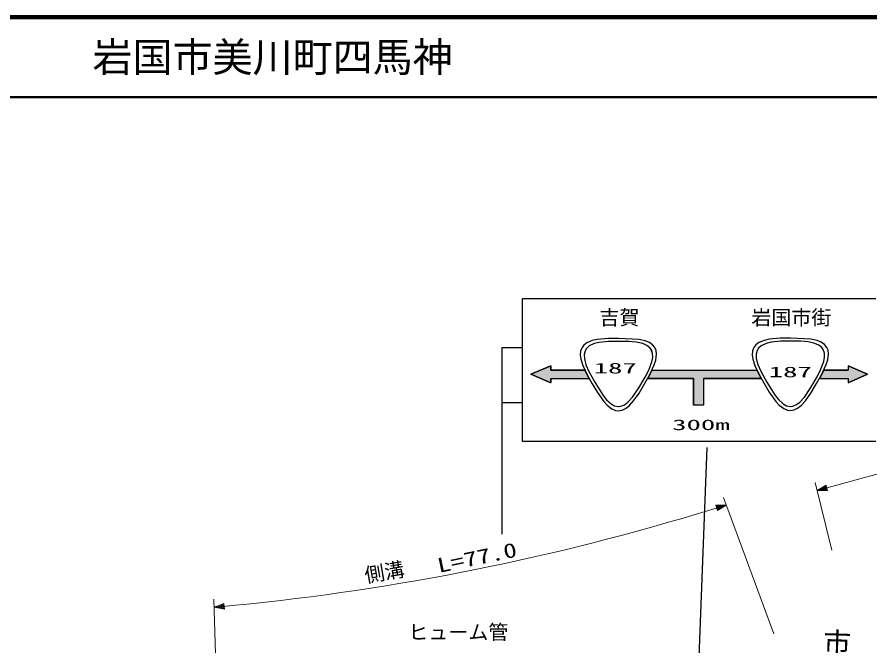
# Model space of a CAD drawing. Units: millimetres, scale not verified. Extents: x 40000 to 680000, y 20000 to 380000.
# Drawn here: x 395596 to 502167, y 301449 to 380000 of the extents above; entities that cross this region are included whole.
import ezdxf
from ezdxf.enums import TextEntityAlignment as Align

# ---------------------------------------------------------------- set-up
doc = ezdxf.new("R2010")
doc.units = ezdxf.units.MM
doc.header["$LTSCALE"] = 1000
for name, color, linetype, lineweight in [('M-BGD', 7, 'Continuous', 25), ('M-STR-HTXT', 7, 'Continuous', 13), ('M-STR-STRC', 7, 'Continuous', 25), ('M-TTL', 2, 'Continuous', 140), ('M-TTL-LINE', 7, 'Continuous', 50)]:
    doc.layers.add(name, color=color, linetype=linetype, lineweight=lineweight)
doc.layers.add('M-TTL-TXT', color=7, linetype='Continuous')
doc.styles.add('@ＭＳ ゴシック', font='')
doc.styles.add('ＭＳ ゴシック', font='')
doc.styles.get('@ＭＳ ゴシック').set_extended_font_data('@MS Gothic')
doc.styles.get('ＭＳ ゴシック').set_extended_font_data('MS Gothic')

msp = doc.modelspace()

# ---------------------------------------------------------------- hatches: boundary and pattern name
at = {"layer": 'M-STR-STRC'}
for points in [[(466540, 335900), (462275, 335900), (462275, 336426), (459779, 335375), (462275, 334324), (462275, 334849), (467084, 334849)], [(488042, 335900), (488588, 334849), (481390, 334849), (481390, 331531), (480129, 331531), (480129, 334849), (474396, 334849), (474939, 335900)], [(496415, 335900), (495869, 334849), (499435, 334849), (499435, 334323), (501855, 335375), (499435, 336426), (499435, 335900)]]:
    msp.add_hatch(color=256, dxfattribs=at).paths.add_polyline_path(points)

# ---------------------------------------------------------------- linework, layer by layer
at = {"layer": 'M-STR-HTXT'}
for p, q in [((495576, 320881), (534313, 331458)), ((497415, 313418), (495337, 321852)), ((495576, 320881), (496690, 321548)), ((496874, 320873), (495576, 320881)), ((495914, 320973), (496668, 321438)), ((496800, 320956), (495914, 320973)), ((496107, 321026), (496646, 321329)), ((496725, 321039), (496107, 321026)), ((496396, 321105), (496624, 321219)), ((496651, 321122), (496396, 321105)), ((496624, 321219), (496651, 321122)), ((496646, 321329), (496725, 321039)), ((496668, 321438), (496800, 320956)), ((496690, 321548), (496874, 320873)), ((490146, 302978), (483867, 319985)), ((480340, 317879), (484213, 319047)), ((482916, 319021), (484213, 319047)), ((483118, 318351), (482916, 319021)), ((482992, 318940), (483878, 318946)), ((483137, 318461), (482992, 318940)), ((483069, 318859), (483687, 318888)), ((483156, 318572), (483069, 318859)), ((484213, 319047), (483118, 318351)), ((483878, 318946), (483137, 318461)), ((483146, 318777), (483400, 318802)), ((483175, 318682), (483146, 318777)), ((483687, 318888), (483156, 318572)), ((483400, 318802), (483175, 318682)), ((420824, 285904), (420192, 307278)), ((420221, 306279), (421434, 306741)), ((420221, 306279), (421026, 306352)), ((421498, 306044), (420221, 306279)), ((420570, 306311), (421394, 306637)), ((421439, 306139), (420570, 306311)), ((420769, 306329), (421353, 306533)), ((421380, 306234), (420769, 306329)), ((421068, 306356), (421312, 306429)), ((421321, 306329), (421068, 306356)), ((421312, 306429), (421321, 306329)), ((421353, 306533), (421380, 306234)), ((421394, 306637), (421439, 306139)), ((421434, 306741), (421498, 306044))]:
    msp.add_line(p, q, dxfattribs=at)
msp.add_arc((393739, 605125), 300016, 275.2182, 286.77729, dxfattribs=at)
at = {"layer": 'M-STR-STRC'}
for p, q in [((458767, 326987), (458767, 344844)), ((458767, 344844), (502907, 344843)), ((466414, 339016), (466189, 338712)), ((466414, 339016), (466189, 338712)), ((466800, 339309), (466414, 339016)), ((466800, 339309), (466414, 339016)), ((467079, 338920), (466734, 338600)), ((467079, 338920), (466734, 338600)), ((467478, 339586), (466800, 339309)), ((467478, 339586), (466800, 339309)), ((467478, 339586), (466800, 339309)), ((467728, 339218), (467079, 338920)), ((467728, 339218), (467079, 338920)), ((467728, 339218), (467079, 338920)), ((468085, 339723), (467478, 339586)), ((468085, 339723), (467478, 339586)), ((468085, 339723), (467478, 339586)), ((468329, 339359), (467728, 339218)), ((468329, 339359), (467728, 339218)), ((468329, 339359), (467728, 339218)), ((469479, 339855), (468085, 339723)), ((469479, 339855), (468085, 339723)), ((469479, 339855), (468085, 339723)), ((469483, 339476), (468329, 339359)), ((469483, 339476), (468329, 339359)), ((469483, 339476), (468329, 339359)), ((470740, 339868), (469479, 339855)), ((470740, 339868), (469479, 339855)), ((470740, 339868), (469479, 339855)), ((470740, 339493), (469483, 339476)), ((470740, 339493), (469483, 339476)), ((470740, 339493), (469483, 339476)), ((473282, 339741), (470740, 339868)), ((472035, 339474), (470740, 339493)), ((472967, 339389), (472035, 339474)), ((473780, 339209), (472967, 339389)), ((474092, 339559), (473282, 339741)), ((474280, 338995), (473780, 339209)), ((474601, 339352), (474092, 339559)), ((474662, 338700), (474280, 338995)), ((475007, 339073), (474601, 339352)), ((475291, 338712), (475007, 339073)), ((487903, 339044), (487677, 338740)), ((487903, 339044), (487677, 338740)), ((488289, 339337), (487903, 339044)), ((488289, 339337), (487903, 339044)), ((488568, 338949), (488223, 338628)), ((488568, 338949), (488223, 338628)), ((488966, 339615), (488289, 339337)), ((488966, 339615), (488289, 339337)), ((488966, 339615), (488289, 339337)), ((489217, 339246), (488568, 338949)), ((489217, 339246), (488568, 338949)), ((489217, 339246), (488568, 338949)), ((489574, 339751), (488966, 339615)), ((489574, 339751), (488966, 339615)), ((489574, 339751), (488966, 339615)), ((489818, 339388), (489217, 339246)), ((489818, 339388), (489217, 339246)), ((489818, 339388), (489217, 339246)), ((490968, 339883), (489574, 339751)), ((490968, 339883), (489574, 339751)), ((490968, 339883), (489574, 339751)), ((490971, 339504), (489818, 339388)), ((490971, 339504), (489818, 339388)), ((490971, 339504), (489818, 339388)), ((492229, 339896), (490968, 339883)), ((492229, 339896), (490968, 339883)), ((492229, 339896), (490968, 339883)), ((492229, 339521), (490971, 339504)), ((492229, 339521), (490971, 339504)), ((492229, 339521), (490971, 339504)), ((494770, 339769), (492229, 339896)), ((493523, 339503), (492229, 339521)), ((494456, 339417), (493523, 339503)), ((495269, 339237), (494456, 339417)), ((495580, 339587), (494770, 339769)), ((495769, 339023), (495269, 339237)), ((496090, 339380), (495580, 339587)), ((496151, 338728), (495769, 339023)), ((496495, 339101), (496090, 339380)), ((496780, 338740), (496495, 339101)), ((456181, 338734), (456180, 315412)), ((456181, 338734), (458767, 338734)), ((466018, 338285), (465979, 337794)), ((466018, 338285), (465979, 337794)), ((466189, 338712), (466018, 338285)), ((466189, 338712), (466018, 338285)), ((466568, 338317), (466455, 337861)), ((466568, 338317), (466455, 337861)), ((466455, 337861), (466479, 337340)), ((466455, 337861), (466479, 337340)), ((466734, 338600), (466568, 338317)), ((466734, 338600), (466568, 338317)), ((474853, 338431), (474662, 338700)), ((475008, 337997), (474841, 338452)), ((475008, 337997), (474853, 338431)), ((475020, 337493), (475008, 337997)), ((475020, 337493), (475008, 337997)), ((475442, 338364), (475291, 338712)), ((475404, 337158), (475502, 337883)), ((475404, 337158), (475502, 337883)), ((475502, 337883), (475442, 338364)), ((487507, 338313), (487468, 337822)), ((487507, 338313), (487468, 337822)), ((487677, 338740), (487507, 338313)), ((487677, 338740), (487507, 338313)), ((488056, 338345), (487944, 337889)), ((488056, 338345), (487944, 337889)), ((487944, 337889), (487968, 337368)), ((487944, 337889), (487968, 337368)), ((488223, 338628), (488056, 338345)), ((488223, 338628), (488056, 338345)), ((496341, 338460), (496151, 338728)), ((496496, 338025), (496329, 338480)), ((496496, 338025), (496341, 338460)), ((496509, 337521), (496496, 338025)), ((496509, 337521), (496496, 338025)), ((496930, 338392), (496780, 338740)), ((496893, 337186), (496991, 337912)), ((496893, 337186), (496991, 337912)), ((496991, 337912), (496930, 338392)), ((465979, 337794), (466054, 337249)), ((465979, 337794), (466054, 337249)), ((466054, 337249), (466302, 336457)), ((466054, 337249), (466302, 336457)), ((466479, 337340), (466687, 336566)), ((466479, 337340), (466687, 336566)), ((474519, 335908), (474911, 336933)), ((474519, 335908), (474911, 336933)), ((474911, 336933), (475020, 337493)), ((474911, 336933), (475020, 337493)), ((475219, 336564), (475404, 337158)), ((475219, 336564), (475404, 337158)), ((487468, 337822), (487543, 337277)), ((487468, 337822), (487543, 337277)), ((487543, 337277), (487790, 336485)), ((487543, 337277), (487790, 336485)), ((487968, 337368), (488175, 336594)), ((487968, 337368), (488175, 336594)), ((496007, 335936), (496400, 336961)), ((496007, 335936), (496400, 336961)), ((496400, 336961), (496509, 337521)), ((496400, 336961), (496509, 337521)), ((496707, 336592), (496893, 337186)), ((496707, 336592), (496893, 337186)), ((459779, 335375), (462275, 336426)), ((462275, 336426), (462275, 335900)), ((462275, 335900), (466540, 335900)), ((466302, 336457), (466790, 335395)), ((466687, 336566), (467048, 335726)), ((466687, 336566), (467048, 335726)), ((467048, 335726), (467787, 334379)), ((467048, 335726), (467787, 334379)), ((467048, 335726), (467787, 334379)), ((474072, 335039), (474519, 335908)), ((474072, 335039), (474519, 335908)), ((474636, 335290), (475219, 336564)), ((474636, 335290), (475219, 336564)), ((474939, 335900), (488042, 335900)), ((487790, 336485), (488278, 335423)), ((488175, 336594), (488537, 335755)), ((488175, 336594), (488537, 335755)), ((488537, 335755), (489276, 334408)), ((488537, 335755), (489276, 334408)), ((488537, 335755), (489276, 334408)), ((495560, 335067), (496007, 335936)), ((495560, 335067), (496007, 335936)), ((496124, 335318), (496707, 336592)), ((496124, 335318), (496707, 336592)), ((496415, 335900), (499435, 335900)), ((499435, 336426), (501855, 335375)), ((499435, 336426), (499435, 335900)), ((462275, 334324), (459779, 335375)), ((462275, 334849), (467084, 334849)), ((462275, 334849), (462275, 334324)), ((466790, 335395), (467463, 334192)), ((473291, 333688), (474072, 335039)), ((473291, 333688), (474072, 335039)), ((474017, 334192), (474636, 335290)), ((474017, 334192), (474636, 335290)), ((474396, 334849), (480129, 334849)), ((480129, 334849), (480129, 331531)), ((481390, 334849), (481390, 331531)), ((481390, 334849), (488588, 334849)), ((488278, 335423), (488952, 334220)), ((494779, 333716), (495560, 335067)), ((494779, 333716), (495560, 335067)), ((495505, 334220), (496124, 335318)), ((495505, 334220), (496124, 335318)), ((495869, 334849), (499435, 334849)), ((501855, 335375), (499435, 334323)), ((499435, 334849), (499435, 334323)), ((467463, 334192), (468105, 333107)), ((467463, 334192), (468105, 333107)), ((467463, 334192), (468105, 333107)), ((467787, 334379), (468833, 332711)), ((467787, 334379), (468833, 332711)), ((472488, 332503), (473291, 333688)), ((472488, 332503), (473291, 333688)), ((473312, 333008), (474017, 334192)), ((488952, 334220), (489593, 333135)), ((488952, 334220), (489593, 333135)), ((488952, 334220), (489593, 333135)), ((489276, 334408), (490322, 332739)), ((489276, 334408), (490322, 332739)), ((493977, 332531), (494779, 333716)), ((493977, 332531), (494779, 333716)), ((494801, 333036), (495505, 334220)), ((468105, 333107), (468916, 331966)), ((468105, 333107), (468916, 331966)), ((468105, 333107), (468916, 331966)), ((468833, 332711), (469248, 332197)), ((468833, 332711), (469248, 332197)), ((471926, 331889), (472488, 332503)), ((472636, 332054), (473312, 333008)), ((489593, 333135), (490404, 331994)), ((489593, 333135), (490404, 331994)), ((489593, 333135), (490404, 331994)), ((490322, 332739), (490737, 332225)), ((490322, 332739), (490737, 332225)), ((493415, 331917), (493977, 332531)), ((494125, 332082), (494801, 333036)), ((456181, 331850), (458767, 331850)), ((468916, 331966), (469338, 331508)), ((468916, 331966), (469338, 331508)), ((468916, 331966), (469338, 331508)), ((469248, 332197), (469820, 331673)), ((469248, 332197), (469820, 331673)), ((469338, 331508), (469917, 331060)), ((469338, 331508), (469917, 331060)), ((469338, 331508), (469917, 331060)), ((469820, 331673), (470263, 331432)), ((469820, 331673), (470263, 331432)), ((471044, 331380), (471491, 331563)), ((471491, 331563), (471926, 331889)), ((471639, 331106), (472074, 331444)), ((471639, 331106), (472074, 331444)), ((472074, 331444), (472636, 332054)), ((472074, 331444), (472636, 332054)), ((481390, 331531), (480129, 331531)), ((490404, 331994), (490826, 331536)), ((490404, 331994), (490826, 331536)), ((490404, 331994), (490826, 331536)), ((490737, 332225), (491309, 331701)), ((490737, 332225), (491309, 331701)), ((490826, 331536), (491406, 331088)), ((490826, 331536), (491406, 331088)), ((490826, 331536), (491406, 331088)), ((491309, 331701), (491751, 331460)), ((491309, 331701), (491751, 331460)), ((491751, 331460), (492205, 331377)), ((491751, 331460), (492205, 331377)), ((492533, 331408), (492979, 331591)), ((492979, 331591), (493415, 331917)), ((493128, 331135), (493562, 331472)), ((493128, 331135), (493562, 331472)), ((493562, 331472), (494125, 332082)), ((493562, 331472), (494125, 332082)), ((469917, 331060), (470363, 330872)), ((469917, 331060), (470363, 330872)), ((470263, 331432), (470716, 331349)), ((470263, 331432), (470716, 331349)), ((470363, 330872), (470740, 330829)), ((470363, 330872), (470740, 330829)), ((470716, 331349), (471044, 331380)), ((470716, 331349), (470740, 331349)), ((470740, 330829), (471195, 330895)), ((470740, 330829), (471195, 330895)), ((471195, 330895), (471639, 331106)), ((471195, 330895), (471639, 331106)), ((491406, 331088), (491852, 330900)), ((491406, 331088), (491852, 330900)), ((491852, 330900), (492228, 330857)), ((491852, 330900), (492228, 330857)), ((492205, 331377), (492533, 331408)), ((492205, 331377), (492229, 331377)), ((492228, 330857), (492683, 330923)), ((492228, 330857), (492683, 330923)), ((492683, 330923), (493128, 331135)), ((492683, 330923), (493128, 331135)), ((502907, 326987), (458767, 326987)), ((481786, 326228), (479740, 273028))]:
    msp.add_line(p, q, dxfattribs=at)
for points in [[(466540, 335900), (462275, 335900), (462275, 336426), (459779, 335375), (462275, 334324), (462275, 334849), (467084, 334849)], [(488042, 335900), (488588, 334849), (481390, 334849), (481390, 331531), (480129, 331531), (480129, 334849), (474396, 334849), (474939, 335900)], [(496415, 335900), (495869, 334849), (499435, 334849), (499435, 334323), (501855, 335375), (499435, 336426), (499435, 335900)]]:
    msp.add_lwpolyline(points, close=True, dxfattribs=at)
at = {"layer": 'M-TTL'}
msp.add_line((680000, 380000), (40000, 380000), dxfattribs=at)
at = {"layer": 'M-TTL-LINE'}
msp.add_line((40000, 370000), (680000, 370000), dxfattribs=at)

# ---------------------------------------------------------------- texts
at = {"layer": 'M-BGD', "style": '@ＭＳ ゴシック'}
msp.add_text('市道竹ノ爪線', height=2566, rotation=268.3, dxfattribs=at).set_placement((496032, 303689), align=Align.BOTTOM_LEFT)
at = {"layer": 'M-STR-HTXT', "style": 'ＭＳ ゴシック', "width": 1.35}
msp.add_text('L=77.0', height=1833, rotation=11.8, dxfattribs=at).set_placement((448426, 310028), align=Align.BOTTOM_LEFT)
at = {"layer": 'M-STR-HTXT', "style": 'ＭＳ ゴシック'}
msp.add_text('側溝', height=1833, rotation=9.8, dxfattribs=at).set_placement((439283, 308800), align=Align.BOTTOM_LEFT)
msp.add_text('ヒューム管', height=1833, dxfattribs=at).set_placement((444484, 301700), align=Align.BOTTOM_LEFT)
at = {"layer": 'M-STR-STRC', "style": 'ＭＳ ゴシック'}
for s, p in [('吉賀', (468365, 341004)), ('岩国市街', (487353, 341004))]:
    msp.add_text(s, height=1833, dxfattribs=at).set_placement(p, align=Align.BOTTOM_LEFT)
at = {"layer": 'M-STR-STRC', "style": 'ＭＳ ゴシック', "width": 2}
for s, p in [('187', (467650, 335088)), ('187', (489515, 334614)), ('300m', (477453, 328009))]:
    msp.add_text(s, height=1320, dxfattribs=at).set_placement(p, align=Align.BOTTOM_LEFT)
at = {"layer": 'M-TTL-TXT', "style": 'ＭＳ ゴシック'}
msp.add_text('岩国市美川町四馬神', height=3666, dxfattribs=at).set_placement((405024, 375000), align=Align.MIDDLE_LEFT)

doc.saveas('drawing.dxf')
